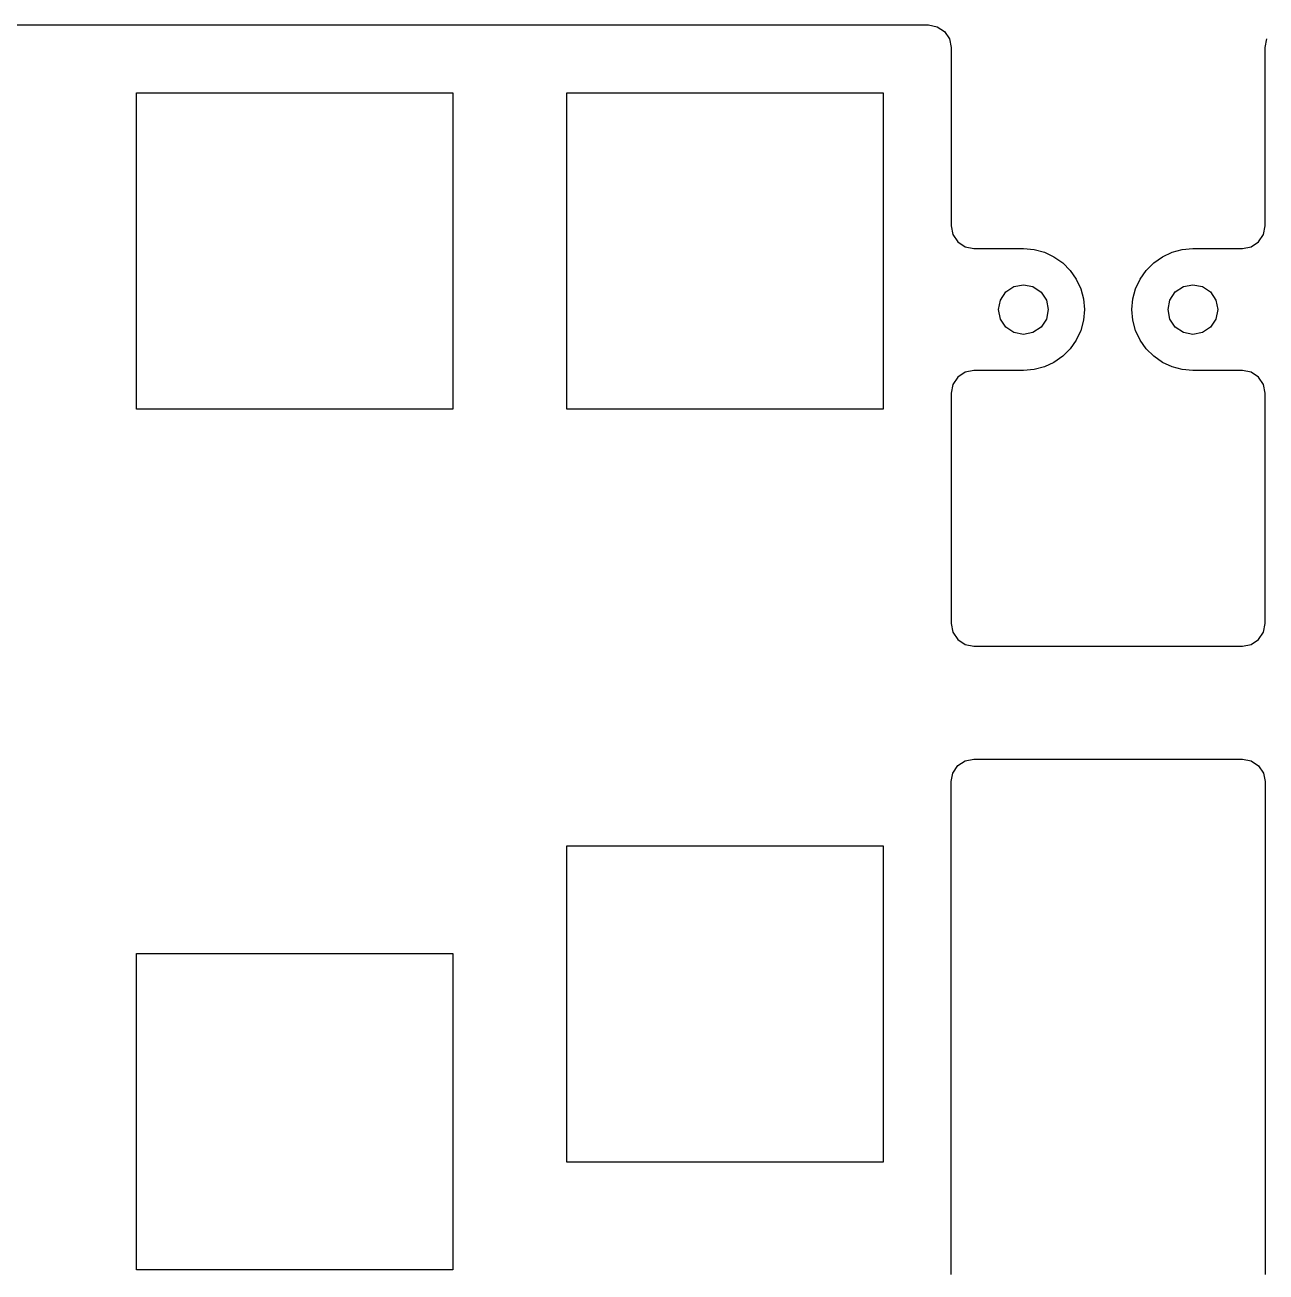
# Model space of a CAD drawing. Extents: x 0 to 218, y 0 to 172.
# Drawn here: x 61.2 to 116.1, y 117.3 to 172.5 of the extents above; entities that cross this region are included whole.
import ezdxf

# ---------------------------------------------------------------- set-up
doc = ezdxf.new("R2010")
doc.units = 0

msp = doc.modelspace()

# ---------------------------------------------------------------- linework, layer by layer
at = {"layer": 'plate_right'}
for p, q in [((60.798, 172.481), (61.296, 172.481)), ((61.296, 172.481), (61.796, 172.481)), ((61.796, 172.481), (62.294, 172.481)), ((62.294, 172.481), (62.793, 172.481)), ((62.793, 172.481), (63.291, 172.481)), ((63.291, 172.481), (63.79, 172.481)), ((63.79, 172.481), (64.289, 172.481)), ((64.289, 172.481), (64.788, 172.481)), ((64.788, 172.481), (65.287, 172.481)), ((65.287, 172.481), (65.786, 172.481)), ((65.786, 172.481), (66.284, 172.481)), ((66.284, 172.481), (66.782, 172.481)), ((66.782, 172.481), (67.281, 172.481)), ((67.281, 172.481), (67.78, 172.481)), ((67.78, 172.481), (68.279, 172.481)), ((68.279, 172.481), (68.778, 172.481)), ((68.778, 172.481), (69.276, 172.481)), ((69.276, 172.481), (69.774, 172.481)), ((69.774, 172.481), (70.272, 172.481)), ((70.272, 172.481), (70.771, 172.481)), ((70.771, 172.481), (71.27, 172.481)), ((71.27, 172.481), (71.768, 172.481)), ((71.768, 172.481), (72.266, 172.481)), ((72.266, 172.481), (72.764, 172.481)), ((72.764, 172.481), (73.263, 172.481)), ((73.263, 172.481), (73.761, 172.481)), ((73.761, 172.481), (74.259, 172.481)), ((74.259, 172.481), (74.759, 172.481)), ((74.759, 172.481), (75.258, 172.481)), ((75.258, 172.481), (75.757, 172.481)), ((75.757, 172.481), (76.256, 172.481)), ((76.256, 172.481), (76.754, 172.481)), ((76.754, 172.481), (77.254, 172.481)), ((77.254, 172.481), (77.751, 172.481)), ((77.751, 172.481), (78.25, 172.481)), ((78.25, 172.481), (78.749, 172.481)), ((78.749, 172.481), (79.247, 172.481)), ((79.247, 172.481), (79.745, 172.481)), ((79.745, 172.481), (80.244, 172.481)), ((80.244, 172.481), (80.742, 172.481)), ((80.742, 172.481), (81.239, 172.481)), ((81.239, 172.481), (81.739, 172.481)), ((81.739, 172.481), (82.237, 172.481)), ((82.237, 172.481), (82.736, 172.481)), ((82.736, 172.481), (83.235, 172.481)), ((83.235, 172.481), (83.733, 172.481)), ((83.733, 172.481), (84.232, 172.481)), ((84.232, 172.481), (84.73, 172.481)), ((84.73, 172.481), (85.229, 172.481)), ((85.229, 172.481), (85.728, 172.481)), ((85.728, 172.481), (86.225, 172.481)), ((86.225, 172.481), (86.724, 172.481)), ((86.724, 172.481), (87.224, 172.481)), ((87.224, 172.481), (87.722, 172.481)), ((87.722, 172.481), (88.221, 172.481)), ((88.221, 172.481), (88.72, 172.481)), ((88.72, 172.481), (89.219, 172.481)), ((89.219, 172.481), (89.717, 172.481)), ((89.717, 172.481), (90.215, 172.481)), ((90.215, 172.481), (90.714, 172.481)), ((90.714, 172.481), (91.212, 172.481)), ((91.212, 172.481), (91.709, 172.481)), ((91.709, 172.481), (92.209, 172.481)), ((92.209, 172.481), (92.706, 172.481)), ((92.706, 172.481), (93.204, 172.481)), ((93.204, 172.481), (93.702, 172.481)), ((93.702, 172.481), (94.2, 172.481)), ((94.2, 172.481), (94.698, 172.481)), ((94.698, 172.481), (95.197, 172.481)), ((95.197, 172.481), (95.696, 172.481)), ((95.696, 172.481), (96.195, 172.481)), ((96.195, 172.481), (96.693, 172.481)), ((96.693, 172.481), (97.191, 172.481)), ((97.191, 172.481), (97.69, 172.481)), ((97.69, 172.481), (98.188, 172.481)), ((98.188, 172.481), (98.687, 172.481)), ((98.687, 172.481), (99.186, 172.481)), ((99.186, 172.481), (99.684, 172.481)), ((99.684, 172.481), (100.183, 172.481)), ((100.183, 172.481), (100.681, 172.481)), ((100.681, 172.481), (101.18, 172.481)), ((101.18, 172.481), (101.563, 172.404)), ((101.563, 172.404), (101.887, 172.188)), ((101.887, 172.188), (102.104, 171.863)), ((102.104, 171.863), (102.18, 171.481)), ((116.08, 171.481), (116.156, 171.864)), ((102.18, 171.481), (102.18, 170.986)), ((116.08, 170.987), (116.08, 171.481)), ((102.18, 170.986), (102.18, 170.493)), ((116.08, 170.494), (116.08, 170.987)), ((102.18, 170.493), (102.18, 170)), ((116.08, 170), (116.08, 170.494)), ((102.18, 170), (102.18, 169.507)), ((102.18, 169.507), (102.18, 169.013)), ((116.08, 169.507), (116.08, 170)), ((116.08, 169.013), (116.08, 169.507)), ((66.115, 168.976), (66.115, 169.476)), ((66.115, 169.476), (66.615, 169.476)), ((66.115, 168.476), (66.115, 168.976)), ((66.615, 169.476), (66.865, 169.476)), ((66.865, 169.476), (67.116, 169.476)), ((67.116, 169.476), (67.616, 169.476)), ((67.616, 169.476), (68.116, 169.476)), ((68.116, 169.476), (68.616, 169.476)), ((68.616, 169.476), (69.115, 169.476)), ((69.115, 169.476), (69.365, 169.476)), ((69.365, 169.476), (69.616, 169.476)), ((69.616, 169.476), (70.116, 169.476)), ((70.116, 169.476), (70.616, 169.476)), ((70.616, 169.476), (70.866, 169.476)), ((70.866, 169.476), (71.117, 169.476)), ((71.117, 169.476), (71.616, 169.476)), ((71.616, 169.476), (72.116, 169.476)), ((72.116, 169.476), (72.616, 169.476)), ((72.616, 169.476), (73.115, 169.476)), ((73.115, 169.476), (73.614, 169.476)), ((73.614, 169.476), (73.864, 169.476)), ((73.864, 169.476), (74.115, 169.476)), ((74.115, 169.476), (74.615, 169.476)), ((74.615, 169.476), (75.115, 169.476)), ((75.115, 169.476), (75.615, 169.476)), ((75.615, 169.476), (75.865, 169.476)), ((75.865, 169.476), (76.116, 169.476)), ((76.116, 169.476), (76.616, 169.476)), ((76.616, 169.476), (77.116, 169.476)), ((77.116, 169.476), (77.616, 169.476)), ((77.616, 169.476), (78.116, 169.476)), ((78.116, 169.476), (78.615, 169.476)), ((78.615, 169.476), (79.115, 169.476)), ((79.115, 169.476), (79.615, 169.476)), ((79.615, 169.476), (80.115, 169.476)), ((80.115, 169.476), (80.115, 169.225)), ((80.115, 169.225), (80.115, 168.975)), ((80.115, 168.975), (80.115, 168.725)), ((85.165, 168.976), (85.165, 169.476)), ((85.165, 169.476), (85.665, 169.476)), ((85.165, 168.476), (85.165, 168.976)), ((85.665, 169.476), (85.915, 169.476)), ((85.915, 169.476), (86.166, 169.476)), ((86.166, 169.476), (86.666, 169.476)), ((86.666, 169.476), (87.166, 169.476)), ((87.166, 169.476), (87.666, 169.476)), ((87.666, 169.476), (88.165, 169.476)), ((88.165, 169.476), (88.415, 169.476)), ((88.415, 169.476), (88.666, 169.476)), ((88.666, 169.476), (89.166, 169.476)), ((89.166, 169.476), (89.666, 169.476)), ((89.666, 169.476), (89.916, 169.476)), ((89.916, 169.476), (90.167, 169.476)), ((90.167, 169.476), (90.666, 169.476)), ((90.666, 169.476), (91.166, 169.476)), ((91.166, 169.476), (91.666, 169.476)), ((91.666, 169.476), (92.165, 169.476)), ((92.165, 169.476), (92.664, 169.476)), ((92.664, 169.476), (92.914, 169.476)), ((92.914, 169.476), (93.165, 169.476)), ((93.165, 169.476), (93.665, 169.476)), ((93.665, 169.476), (94.165, 169.476)), ((94.165, 169.476), (94.665, 169.476)), ((94.665, 169.476), (94.915, 169.476)), ((94.915, 169.476), (95.166, 169.476)), ((95.166, 169.476), (95.666, 169.476)), ((95.666, 169.476), (96.166, 169.476)), ((96.166, 169.476), (96.666, 169.476)), ((96.666, 169.476), (97.166, 169.476)), ((97.166, 169.476), (97.665, 169.476)), ((97.665, 169.476), (98.165, 169.476)), ((98.165, 169.476), (98.665, 169.476)), ((98.665, 169.476), (99.165, 169.476)), ((99.165, 169.476), (99.165, 169.225)), ((99.165, 169.225), (99.165, 168.975)), ((99.165, 168.975), (99.165, 168.725)), ((102.18, 169.013), (102.18, 168.519)), ((116.08, 168.519), (116.08, 169.013)), ((66.115, 168.226), (66.115, 168.476)), ((80.115, 168.725), (80.115, 168.475)), ((80.115, 168.475), (80.115, 168.225)), ((85.165, 168.226), (85.165, 168.476)), ((99.165, 168.725), (99.165, 168.475)), ((99.165, 168.475), (99.165, 168.225)), ((102.18, 168.519), (102.18, 168.025)), ((116.08, 168.026), (116.08, 168.519)), ((66.115, 167.976), (66.115, 168.226)), ((66.115, 167.476), (66.115, 167.976)), ((80.115, 168.225), (80.115, 167.974)), ((80.115, 167.974), (80.115, 167.475)), ((85.165, 167.976), (85.165, 168.226)), ((85.165, 167.476), (85.165, 167.976)), ((99.165, 168.225), (99.165, 167.974)), ((99.165, 167.974), (99.165, 167.475)), ((102.18, 168.025), (102.18, 167.531)), ((116.08, 167.531), (116.08, 168.026)), ((66.115, 166.977), (66.115, 167.476)), ((80.115, 167.475), (80.115, 166.975)), ((85.165, 166.977), (85.165, 167.476)), ((99.165, 167.475), (99.165, 166.975)), ((102.18, 167.531), (102.18, 167.037)), ((116.08, 167.038), (116.08, 167.531)), ((66.115, 166.727), (66.115, 166.977)), ((80.115, 166.975), (80.115, 166.475)), ((85.165, 166.727), (85.165, 166.977)), ((99.165, 166.975), (99.165, 166.475)), ((102.18, 167.037), (102.18, 166.544)), ((116.08, 166.545), (116.08, 167.038)), ((66.115, 166.476), (66.115, 166.727)), ((66.115, 166.226), (66.115, 166.476)), ((66.115, 165.976), (66.115, 166.226)), ((80.115, 166.475), (80.115, 166.225)), ((80.115, 166.225), (80.115, 165.975)), ((85.165, 166.476), (85.165, 166.727)), ((85.165, 166.226), (85.165, 166.476)), ((85.165, 165.976), (85.165, 166.226)), ((99.165, 166.475), (99.165, 166.225)), ((99.165, 166.225), (99.165, 165.975)), ((102.18, 166.544), (102.18, 166.05)), ((116.08, 166.051), (116.08, 166.545)), ((66.115, 165.477), (66.115, 165.976)), ((80.115, 165.975), (80.115, 165.725)), ((80.115, 165.725), (80.115, 165.474)), ((85.165, 165.477), (85.165, 165.976)), ((99.165, 165.975), (99.165, 165.725)), ((99.165, 165.725), (99.165, 165.474)), ((102.18, 166.05), (102.18, 165.557)), ((116.08, 165.558), (116.08, 166.051)), ((66.115, 165.226), (66.115, 165.477)), ((66.115, 164.976), (66.115, 165.226)), ((80.115, 165.474), (80.115, 165.224)), ((80.115, 165.224), (80.115, 164.974)), ((85.165, 165.226), (85.165, 165.477)), ((85.165, 164.976), (85.165, 165.226)), ((99.165, 165.474), (99.165, 165.224)), ((99.165, 165.224), (99.165, 164.974)), ((102.18, 165.557), (102.18, 165.063)), ((116.08, 165.063), (116.08, 165.558)), ((66.115, 164.726), (66.115, 164.976)), ((66.115, 164.476), (66.115, 164.726)), ((80.115, 164.974), (80.115, 164.724)), ((80.115, 164.724), (80.115, 164.474)), ((85.165, 164.726), (85.165, 164.976)), ((85.165, 164.476), (85.165, 164.726)), ((99.165, 164.974), (99.165, 164.724)), ((99.165, 164.724), (99.165, 164.474)), ((102.18, 165.063), (102.18, 164.569)), ((102.18, 164.569), (102.18, 164.076)), ((116.08, 164.57), (116.08, 165.063)), ((116.08, 164.076), (116.08, 164.57)), ((66.115, 163.976), (66.115, 164.476)), ((66.115, 163.725), (66.115, 163.976)), ((80.115, 164.474), (80.115, 163.975)), ((80.115, 163.975), (80.115, 163.475)), ((85.165, 163.976), (85.165, 164.476)), ((85.165, 163.725), (85.165, 163.976)), ((99.165, 164.474), (99.165, 163.975)), ((99.165, 163.975), (99.165, 163.475)), ((102.18, 164.076), (102.18, 163.581)), ((116.08, 163.581), (116.08, 164.076)), ((66.115, 163.475), (66.115, 163.725)), ((66.115, 163.225), (66.115, 163.475)), ((80.115, 163.475), (80.115, 162.975)), ((85.165, 163.475), (85.165, 163.725)), ((85.165, 163.225), (85.165, 163.475)), ((99.165, 163.475), (99.165, 162.975)), ((102.18, 163.581), (102.256, 163.198)), ((116.004, 163.198), (116.08, 163.581)), ((66.115, 162.975), (66.115, 163.225)), ((66.115, 162.475), (66.115, 162.975)), ((80.115, 162.975), (80.115, 162.476)), ((85.165, 162.975), (85.165, 163.225)), ((85.165, 162.475), (85.165, 162.975)), ((99.165, 162.975), (99.165, 162.476)), ((102.256, 163.198), (102.473, 162.873)), ((102.473, 162.873), (102.797, 162.657)), ((115.463, 162.657), (115.787, 162.874)), ((115.787, 162.874), (116.004, 163.198)), ((66.115, 161.976), (66.115, 162.475)), ((80.115, 162.476), (80.115, 161.976)), ((85.165, 161.976), (85.165, 162.475)), ((99.165, 162.476), (99.165, 161.976)), ((102.797, 162.657), (103.18, 162.581)), ((103.18, 162.581), (103.62, 162.581)), ((103.62, 162.581), (104.059, 162.581)), ((104.059, 162.581), (104.499, 162.581)), ((104.499, 162.581), (104.94, 162.581)), ((104.94, 162.581), (105.38, 162.581)), ((105.38, 162.581), (105.85, 162.54)), ((105.85, 162.54), (106.304, 162.418)), ((106.304, 162.418), (106.731, 162.219)), ((111.529, 162.219), (111.956, 162.419)), ((111.956, 162.419), (112.41, 162.54)), ((112.41, 162.54), (112.88, 162.581)), ((112.88, 162.581), (113.32, 162.581)), ((113.32, 162.581), (113.761, 162.581)), ((113.761, 162.581), (114.201, 162.581)), ((114.201, 162.581), (114.64, 162.581)), ((114.64, 162.581), (115.08, 162.581)), ((115.08, 162.581), (115.463, 162.657)), ((66.115, 161.476), (66.115, 161.976)), ((80.115, 161.976), (80.115, 161.726)), ((85.165, 161.476), (85.165, 161.976)), ((99.165, 161.976), (99.165, 161.726)), ((106.731, 162.219), (107.116, 161.949)), ((107.116, 161.949), (107.448, 161.616)), ((110.812, 161.617), (111.144, 161.949)), ((111.144, 161.949), (111.529, 162.219)), ((66.115, 160.976), (66.115, 161.476)), ((80.115, 161.726), (80.115, 161.476)), ((80.115, 161.476), (80.115, 161.226)), ((80.115, 161.226), (80.115, 160.976)), ((85.165, 160.976), (85.165, 161.476)), ((99.165, 161.726), (99.165, 161.476)), ((99.165, 161.476), (99.165, 161.226)), ((99.165, 161.226), (99.165, 160.976)), ((107.448, 161.616), (107.719, 161.23)), ((107.719, 161.23), (107.918, 160.805)), ((110.342, 160.805), (110.541, 161.231)), ((110.541, 161.231), (110.812, 161.617)), ((66.115, 160.477), (66.115, 160.976)), ((80.115, 160.976), (80.115, 160.476)), ((85.165, 160.477), (85.165, 160.976)), ((99.165, 160.976), (99.165, 160.476)), ((104.363, 160.301), (104.602, 160.659)), ((104.602, 160.659), (104.96, 160.897)), ((104.96, 160.897), (105.38, 160.981)), ((105.38, 160.981), (105.8, 160.897)), ((105.8, 160.897), (106.158, 160.658)), ((106.158, 160.658), (106.397, 160.301)), ((107.918, 160.805), (108.04, 160.349)), ((110.22, 160.349), (110.342, 160.805)), ((111.863, 160.301), (112.102, 160.659)), ((112.102, 160.659), (112.46, 160.898)), ((112.46, 160.898), (112.88, 160.981)), ((112.88, 160.981), (113.3, 160.898)), ((113.3, 160.898), (113.658, 160.659)), ((113.658, 160.659), (113.897, 160.301)), ((66.115, 160.227), (66.115, 160.477)), ((66.115, 159.977), (66.115, 160.227)), ((80.115, 160.476), (80.115, 160.225)), ((80.115, 160.225), (80.115, 159.975)), ((85.165, 160.227), (85.165, 160.477)), ((85.165, 159.977), (85.165, 160.227)), ((99.165, 160.476), (99.165, 160.225)), ((99.165, 160.225), (99.165, 159.975)), ((104.28, 159.881), (104.363, 160.301)), ((106.397, 160.301), (106.48, 159.881)), ((108.04, 160.349), (108.08, 159.881)), ((110.18, 159.881), (110.22, 160.349)), ((111.78, 159.881), (111.863, 160.301)), ((113.897, 160.301), (113.98, 159.881)), ((66.115, 159.727), (66.115, 159.977)), ((66.115, 159.477), (66.115, 159.727)), ((80.115, 159.975), (80.115, 159.725)), ((80.115, 159.725), (80.115, 159.475)), ((85.165, 159.727), (85.165, 159.977)), ((85.165, 159.477), (85.165, 159.727)), ((99.165, 159.975), (99.165, 159.725)), ((99.165, 159.725), (99.165, 159.475)), ((104.363, 159.46), (104.28, 159.881)), ((106.48, 159.881), (106.397, 159.46)), ((108.08, 159.881), (108.039, 159.411)), ((110.221, 159.411), (110.18, 159.881)), ((111.863, 159.461), (111.78, 159.881)), ((113.98, 159.881), (113.897, 159.461)), ((66.115, 159.227), (66.115, 159.477)), ((66.115, 158.976), (66.115, 159.227)), ((80.115, 159.475), (80.115, 158.975)), ((85.165, 159.227), (85.165, 159.477)), ((85.165, 158.976), (85.165, 159.227)), ((99.165, 159.475), (99.165, 158.975)), ((104.602, 159.103), (104.363, 159.46)), ((104.96, 158.864), (104.602, 159.103)), ((106.158, 159.103), (105.8, 158.864)), ((106.397, 159.46), (106.158, 159.103)), ((108.039, 159.411), (107.918, 158.956)), ((110.342, 158.957), (110.221, 159.411)), ((112.102, 159.103), (111.863, 159.461)), ((112.46, 158.864), (112.102, 159.103)), ((113.658, 159.103), (113.3, 158.864)), ((113.897, 159.461), (113.658, 159.103)), ((66.115, 158.726), (66.115, 158.976)), ((66.115, 158.476), (66.115, 158.726)), ((66.115, 157.976), (66.115, 158.476)), ((80.115, 158.975), (80.115, 158.725)), ((80.115, 158.725), (80.115, 158.475)), ((80.115, 158.475), (80.115, 158.225)), ((85.165, 158.726), (85.165, 158.976)), ((85.165, 158.476), (85.165, 158.726)), ((85.165, 157.976), (85.165, 158.476)), ((99.165, 158.975), (99.165, 158.725)), ((99.165, 158.725), (99.165, 158.475)), ((99.165, 158.475), (99.165, 158.225)), ((105.38, 158.781), (104.96, 158.864)), ((105.8, 158.864), (105.38, 158.781)), ((107.718, 158.53), (107.448, 158.145)), ((107.918, 158.956), (107.718, 158.53)), ((110.542, 158.53), (110.342, 158.957)), ((110.812, 158.145), (110.542, 158.53)), ((112.88, 158.781), (112.46, 158.864)), ((113.3, 158.864), (112.88, 158.781)), ((66.115, 157.477), (66.115, 157.976)), ((80.115, 158.225), (80.115, 157.974)), ((80.115, 157.974), (80.115, 157.475)), ((85.165, 157.477), (85.165, 157.976)), ((99.165, 158.225), (99.165, 157.974)), ((99.165, 157.974), (99.165, 157.475)), ((107.448, 158.145), (107.116, 157.812)), ((111.144, 157.813), (110.812, 158.145)), ((66.115, 156.977), (66.115, 157.477)), ((80.115, 157.475), (80.115, 156.976)), ((85.165, 156.977), (85.165, 157.477)), ((99.165, 157.475), (99.165, 156.976)), ((106.73, 157.542), (106.304, 157.343)), ((107.116, 157.812), (106.73, 157.542)), ((111.53, 157.542), (111.144, 157.813)), ((111.956, 157.343), (111.53, 157.542)), ((66.115, 156.726), (66.115, 156.977)), ((80.115, 156.976), (80.115, 156.725)), ((85.165, 156.726), (85.165, 156.977)), ((99.165, 156.976), (99.165, 156.725)), ((102.473, 156.888), (102.256, 156.563)), ((102.797, 157.104), (102.473, 156.888)), ((103.18, 157.181), (102.797, 157.104)), ((103.62, 157.181), (103.18, 157.181)), ((104.061, 157.181), (103.62, 157.181)), ((104.501, 157.181), (104.061, 157.181)), ((104.94, 157.181), (104.501, 157.181)), ((105.38, 157.181), (104.94, 157.181)), ((105.848, 157.221), (105.38, 157.181)), ((106.304, 157.343), (105.848, 157.221)), ((112.412, 157.221), (111.956, 157.343)), ((112.88, 157.181), (112.412, 157.221)), ((113.32, 157.181), (112.88, 157.181)), ((113.759, 157.181), (113.32, 157.181)), ((114.199, 157.181), (113.759, 157.181)), ((114.64, 157.181), (114.199, 157.181)), ((115.08, 157.181), (114.64, 157.181)), ((115.463, 157.105), (115.08, 157.181)), ((115.787, 156.888), (115.463, 157.105)), ((116.004, 156.564), (115.787, 156.888)), ((66.115, 156.476), (66.115, 156.726)), ((66.115, 156.226), (66.115, 156.476)), ((80.115, 156.725), (80.115, 156.475)), ((80.115, 156.475), (80.115, 155.976)), ((85.165, 156.476), (85.165, 156.726)), ((85.165, 156.226), (85.165, 156.476)), ((99.165, 156.725), (99.165, 156.475)), ((99.165, 156.475), (99.165, 155.976)), ((102.256, 156.563), (102.18, 156.181)), ((116.08, 156.181), (116.004, 156.564)), ((66.115, 155.976), (66.115, 156.226)), ((66.115, 155.726), (66.115, 155.976)), ((66.115, 155.476), (66.115, 155.726)), ((80.115, 155.976), (80.115, 155.476)), ((85.165, 155.976), (85.165, 156.226)), ((85.165, 155.726), (85.165, 155.976)), ((85.165, 155.476), (85.165, 155.726)), ((99.165, 155.976), (99.165, 155.476)), ((102.18, 156.181), (102.18, 155.683)), ((116.08, 155.684), (116.08, 156.181)), ((66.615, 155.476), (66.115, 155.476)), ((67.115, 155.476), (66.615, 155.476)), ((67.615, 155.476), (67.115, 155.476)), ((68.114, 155.476), (67.615, 155.476)), ((68.614, 155.476), (68.114, 155.476)), ((69.114, 155.476), (68.614, 155.476)), ((69.614, 155.476), (69.114, 155.476)), ((70.114, 155.476), (69.614, 155.476)), ((70.364, 155.476), (70.114, 155.476)), ((70.615, 155.476), (70.364, 155.476)), ((71.115, 155.476), (70.615, 155.476)), ((71.615, 155.476), (71.115, 155.476)), ((72.115, 155.476), (71.615, 155.476)), ((72.365, 155.476), (72.115, 155.476)), ((72.616, 155.476), (72.365, 155.476)), ((73.115, 155.476), (72.616, 155.476)), ((73.614, 155.476), (73.115, 155.476)), ((74.114, 155.476), (73.614, 155.476)), ((74.614, 155.476), (74.114, 155.476)), ((75.113, 155.476), (74.614, 155.476)), ((75.363, 155.476), (75.113, 155.476)), ((75.614, 155.476), (75.363, 155.476)), ((76.114, 155.476), (75.614, 155.476)), ((76.614, 155.476), (76.114, 155.476)), ((76.864, 155.476), (76.614, 155.476)), ((77.115, 155.476), (76.864, 155.476)), ((77.614, 155.476), (77.115, 155.476)), ((78.114, 155.476), (77.614, 155.476)), ((78.614, 155.476), (78.114, 155.476)), ((79.114, 155.476), (78.614, 155.476)), ((79.364, 155.476), (79.114, 155.476)), ((79.615, 155.476), (79.364, 155.476)), ((80.115, 155.476), (79.615, 155.476)), ((85.665, 155.476), (85.165, 155.476)), ((86.165, 155.476), (85.665, 155.476)), ((86.665, 155.476), (86.165, 155.476)), ((87.164, 155.476), (86.665, 155.476)), ((87.664, 155.476), (87.164, 155.476)), ((88.164, 155.476), (87.664, 155.476)), ((88.664, 155.476), (88.164, 155.476)), ((89.164, 155.476), (88.664, 155.476)), ((89.414, 155.476), (89.164, 155.476)), ((89.665, 155.476), (89.414, 155.476)), ((90.165, 155.476), (89.665, 155.476)), ((90.665, 155.476), (90.165, 155.476)), ((91.165, 155.476), (90.665, 155.476)), ((91.415, 155.476), (91.165, 155.476)), ((91.666, 155.476), (91.415, 155.476)), ((92.165, 155.476), (91.666, 155.476)), ((92.664, 155.476), (92.165, 155.476)), ((93.164, 155.476), (92.664, 155.476)), ((93.664, 155.476), (93.164, 155.476)), ((94.163, 155.476), (93.664, 155.476)), ((94.413, 155.476), (94.163, 155.476)), ((94.664, 155.476), (94.413, 155.476)), ((95.164, 155.476), (94.664, 155.476)), ((95.664, 155.476), (95.164, 155.476)), ((95.914, 155.476), (95.664, 155.476)), ((96.165, 155.476), (95.914, 155.476)), ((96.664, 155.476), (96.165, 155.476)), ((97.164, 155.476), (96.664, 155.476)), ((97.664, 155.476), (97.164, 155.476)), ((98.164, 155.476), (97.664, 155.476)), ((98.414, 155.476), (98.164, 155.476)), ((98.665, 155.476), (98.414, 155.476)), ((99.165, 155.476), (98.665, 155.476)), ((102.18, 155.683), (102.18, 155.199)), ((102.18, 155.199), (102.18, 154.715)), ((116.08, 155.199), (116.08, 155.684)), ((116.08, 154.714), (116.08, 155.199)), ((102.18, 154.715), (102.18, 154.229)), ((116.08, 154.229), (116.08, 154.714)), ((102.18, 154.229), (102.18, 153.743)), ((116.08, 153.743), (116.08, 154.229)), ((102.18, 153.743), (102.18, 153.259)), ((116.08, 153.258), (116.08, 153.743)), ((102.18, 153.259), (102.18, 152.774)), ((116.08, 152.774), (116.08, 153.258)), ((102.18, 152.774), (102.18, 152.29)), ((116.08, 152.287), (116.08, 152.774)), ((102.18, 152.29), (102.18, 151.804)), ((116.08, 151.802), (116.08, 152.287)), ((102.18, 151.804), (102.18, 151.32)), ((102.18, 151.32), (102.18, 150.835)), ((116.08, 151.316), (116.08, 151.802)), ((116.08, 150.83), (116.08, 151.316)), ((102.18, 150.835), (102.18, 150.349)), ((116.08, 150.345), (116.08, 150.83)), ((102.18, 150.349), (102.18, 149.863)), ((116.08, 149.861), (116.08, 150.345)), ((102.18, 149.863), (102.18, 149.378)), ((116.08, 149.375), (116.08, 149.861)), ((102.18, 149.378), (102.18, 148.892)), ((116.08, 148.891), (116.08, 149.375)), ((102.18, 148.892), (102.18, 148.407)), ((116.08, 148.407), (116.08, 148.891)), ((102.18, 148.407), (102.18, 147.922)), ((116.08, 147.922), (116.08, 148.407)), ((102.18, 147.922), (102.18, 147.436)), ((102.18, 147.436), (102.18, 146.951)), ((116.08, 147.437), (116.08, 147.922)), ((116.08, 146.951), (116.08, 147.437)), ((102.18, 146.951), (102.18, 146.466)), ((116.08, 146.466), (116.08, 146.951)), ((102.18, 146.466), (102.18, 145.982)), ((116.08, 145.982), (116.08, 146.466)), ((102.18, 145.982), (102.256, 145.599)), ((116.004, 145.599), (116.08, 145.982)), ((116.08, 145.982), (116.08, 145.982)), ((102.256, 145.599), (102.473, 145.274)), ((102.473, 145.274), (102.797, 145.058)), ((115.464, 145.058), (115.788, 145.276)), ((115.788, 145.276), (116.004, 145.599)), ((102.797, 145.058), (103.18, 144.982)), ((103.18, 144.982), (103.676, 144.982)), ((103.676, 144.982), (104.172, 144.982)), ((104.172, 144.982), (104.668, 144.982)), ((104.668, 144.982), (105.163, 144.982)), ((105.163, 144.982), (105.659, 144.982)), ((105.659, 144.982), (106.154, 144.982)), ((106.154, 144.982), (106.65, 144.982)), ((106.65, 144.982), (107.146, 144.982)), ((107.146, 144.982), (107.642, 144.982)), ((107.642, 144.982), (108.138, 144.982)), ((108.138, 144.982), (108.634, 144.982)), ((108.634, 144.982), (109.13, 144.982)), ((109.13, 144.982), (109.626, 144.982)), ((109.626, 144.982), (110.123, 144.982)), ((110.123, 144.982), (110.618, 144.982)), ((110.618, 144.982), (111.114, 144.982)), ((111.114, 144.982), (111.61, 144.982)), ((111.61, 144.982), (112.106, 144.982)), ((112.106, 144.982), (112.602, 144.982)), ((112.602, 144.982), (113.098, 144.982)), ((113.098, 144.982), (113.593, 144.982)), ((113.593, 144.982), (114.089, 144.982)), ((114.089, 144.982), (114.584, 144.982)), ((114.584, 144.982), (115.08, 144.982)), ((115.08, 144.982), (115.464, 145.058)), ((102.256, 139.365), (102.474, 139.69)), ((102.474, 139.69), (102.797, 139.906)), ((102.797, 139.906), (103.18, 139.982)), ((103.18, 139.982), (103.676, 139.982)), ((103.676, 139.982), (104.172, 139.982)), ((104.172, 139.982), (104.668, 139.982)), ((104.668, 139.982), (105.163, 139.982)), ((105.163, 139.982), (105.659, 139.982)), ((105.659, 139.982), (106.154, 139.982)), ((106.154, 139.982), (106.65, 139.982)), ((106.65, 139.982), (107.146, 139.982)), ((107.146, 139.982), (107.642, 139.982)), ((107.642, 139.982), (108.138, 139.982)), ((108.138, 139.982), (108.634, 139.982)), ((108.634, 139.982), (109.13, 139.982)), ((109.13, 139.982), (109.626, 139.982)), ((109.626, 139.982), (110.123, 139.982)), ((110.123, 139.982), (110.618, 139.982)), ((110.618, 139.982), (111.114, 139.982)), ((111.114, 139.982), (111.61, 139.982)), ((111.61, 139.982), (112.106, 139.982)), ((112.106, 139.982), (112.602, 139.982)), ((112.602, 139.982), (113.098, 139.982)), ((113.098, 139.982), (113.593, 139.982)), ((113.593, 139.982), (114.089, 139.982)), ((114.089, 139.982), (114.584, 139.982)), ((114.584, 139.982), (115.08, 139.982)), ((115.08, 139.982), (115.463, 139.906)), ((115.463, 139.906), (115.787, 139.689)), ((115.787, 139.689), (116.004, 139.365)), ((102.18, 138.982), (102.256, 139.365)), ((116.004, 139.365), (116.08, 138.982)), ((102.18, 138.486), (102.18, 138.982)), ((116.08, 138.982), (116.08, 138.487)), ((102.18, 137.99), (102.18, 138.486)), ((116.08, 138.487), (116.08, 137.991)), ((102.18, 137.495), (102.18, 137.99)), ((102.18, 136.999), (102.18, 137.495)), ((116.08, 137.991), (116.08, 137.495)), ((116.08, 137.495), (116.08, 137)), ((102.18, 136.504), (102.18, 136.999)), ((116.08, 137), (116.08, 136.505)), ((102.18, 136.008), (102.18, 136.504)), ((116.08, 136.505), (116.08, 136.008)), ((85.165, 136.138), (85.665, 136.138)), ((85.165, 135.638), (85.165, 136.138)), ((85.665, 136.138), (85.915, 136.138)), ((85.915, 136.138), (86.166, 136.138)), ((86.166, 136.138), (86.666, 136.138)), ((86.666, 136.138), (87.166, 136.138)), ((87.166, 136.138), (87.666, 136.138)), ((87.666, 136.138), (88.165, 136.138)), ((88.165, 136.138), (88.415, 136.138)), ((88.415, 136.138), (88.666, 136.138)), ((88.666, 136.138), (89.166, 136.138)), ((89.166, 136.138), (89.666, 136.138)), ((89.666, 136.138), (89.916, 136.138)), ((89.916, 136.138), (90.167, 136.138)), ((90.167, 136.138), (90.666, 136.138)), ((90.666, 136.138), (91.166, 136.138)), ((91.166, 136.138), (91.666, 136.138)), ((91.666, 136.138), (92.165, 136.138)), ((92.165, 136.138), (92.664, 136.138)), ((92.664, 136.138), (92.914, 136.138)), ((92.914, 136.138), (93.165, 136.138)), ((93.165, 136.138), (93.665, 136.138)), ((93.665, 136.138), (94.165, 136.138)), ((94.165, 136.138), (94.665, 136.138)), ((94.665, 136.138), (94.915, 136.138)), ((94.915, 136.138), (95.166, 136.138)), ((95.166, 136.138), (95.666, 136.138)), ((95.666, 136.138), (96.166, 136.138)), ((96.166, 136.138), (96.666, 136.138)), ((96.666, 136.138), (97.166, 136.138)), ((97.166, 136.138), (97.665, 136.138)), ((97.665, 136.138), (98.165, 136.138)), ((98.165, 136.138), (98.665, 136.138)), ((98.665, 136.138), (99.165, 136.138)), ((99.165, 136.138), (99.165, 135.887)), ((99.165, 135.887), (99.165, 135.637)), ((102.18, 135.513), (102.18, 136.008)), ((116.08, 136.008), (116.08, 135.512)), ((85.165, 135.138), (85.165, 135.638)), ((99.165, 135.637), (99.165, 135.387)), ((99.165, 135.387), (99.165, 135.137)), ((102.18, 135.017), (102.18, 135.513)), ((116.08, 135.512), (116.08, 135.015)), ((85.165, 134.888), (85.165, 135.138)), ((85.165, 134.638), (85.165, 134.888)), ((99.165, 135.137), (99.165, 134.887)), ((99.165, 134.887), (99.165, 134.636)), ((102.18, 134.521), (102.18, 135.017)), ((116.08, 135.015), (116.08, 134.52)), ((85.165, 134.138), (85.165, 134.638)), ((99.165, 134.636), (99.165, 134.137)), ((102.18, 134.026), (102.18, 134.521)), ((116.08, 134.52), (116.08, 134.024)), ((85.165, 133.639), (85.165, 134.138)), ((85.165, 133.389), (85.165, 133.639)), ((99.165, 134.137), (99.165, 133.637)), ((99.165, 133.637), (99.165, 133.137)), ((102.18, 133.531), (102.18, 134.026)), ((116.08, 134.024), (116.08, 133.528)), ((85.165, 133.138), (85.165, 133.389)), ((85.165, 132.888), (85.165, 133.138)), ((99.165, 133.137), (99.165, 132.887)), ((102.18, 133.035), (102.18, 133.531)), ((116.08, 133.528), (116.08, 133.032)), ((85.165, 132.638), (85.165, 132.888)), ((85.165, 132.139), (85.165, 132.638)), ((99.165, 132.887), (99.165, 132.637)), ((99.165, 132.637), (99.165, 132.387)), ((102.18, 132.538), (102.18, 133.035)), ((102.18, 132.041), (102.18, 132.538)), ((116.08, 133.032), (116.08, 132.537)), ((116.08, 132.537), (116.08, 132.04)), ((85.165, 131.888), (85.165, 132.139)), ((99.165, 132.387), (99.165, 132.136)), ((99.165, 132.136), (99.165, 131.886)), ((102.18, 131.545), (102.18, 132.041)), ((116.08, 132.04), (116.08, 131.544)), ((85.165, 131.638), (85.165, 131.888)), ((85.165, 131.388), (85.165, 131.638)), ((99.165, 131.886), (99.165, 131.636)), ((99.165, 131.636), (99.165, 131.386)), ((102.18, 131.049), (102.18, 131.545)), ((116.08, 131.544), (116.08, 131.048)), ((66.115, 131.376), (66.615, 131.376)), ((66.115, 130.876), (66.115, 131.376)), ((66.115, 130.376), (66.115, 130.876)), ((66.615, 131.376), (66.865, 131.376)), ((66.865, 131.376), (67.116, 131.376)), ((67.116, 131.376), (67.616, 131.376)), ((67.616, 131.376), (68.116, 131.376)), ((68.116, 131.376), (68.616, 131.376)), ((68.616, 131.376), (69.115, 131.376)), ((69.115, 131.376), (69.365, 131.376)), ((69.365, 131.376), (69.616, 131.376)), ((69.616, 131.376), (70.116, 131.376)), ((70.116, 131.376), (70.616, 131.376)), ((70.616, 131.376), (70.866, 131.376)), ((70.866, 131.376), (71.117, 131.376)), ((71.117, 131.376), (71.616, 131.376)), ((71.616, 131.376), (72.116, 131.376)), ((72.116, 131.376), (72.616, 131.376)), ((72.616, 131.376), (73.115, 131.376)), ((73.115, 131.376), (73.614, 131.376)), ((73.614, 131.376), (73.864, 131.376)), ((73.864, 131.376), (74.115, 131.376)), ((74.115, 131.376), (74.615, 131.376)), ((74.615, 131.376), (75.115, 131.376)), ((75.115, 131.376), (75.615, 131.376)), ((75.615, 131.376), (75.865, 131.376)), ((75.865, 131.376), (76.116, 131.376)), ((76.116, 131.376), (76.616, 131.376)), ((76.616, 131.376), (77.116, 131.376)), ((77.116, 131.376), (77.616, 131.376)), ((77.616, 131.376), (78.116, 131.376)), ((78.116, 131.376), (78.615, 131.376)), ((78.615, 131.376), (79.115, 131.376)), ((79.115, 131.376), (79.615, 131.376)), ((79.615, 131.376), (80.115, 131.376)), ((80.115, 131.376), (80.115, 131.125)), ((80.115, 131.125), (80.115, 130.875)), ((80.115, 130.875), (80.115, 130.625)), ((85.165, 131.138), (85.165, 131.388)), ((85.165, 130.638), (85.165, 131.138)), ((99.165, 131.386), (99.165, 131.136)), ((99.165, 131.136), (99.165, 130.637)), ((102.18, 130.553), (102.18, 131.049)), ((116.08, 131.048), (116.08, 130.552)), ((66.115, 130.126), (66.115, 130.376)), ((80.115, 130.625), (80.115, 130.375)), ((80.115, 130.375), (80.115, 130.125)), ((85.165, 130.387), (85.165, 130.638)), ((85.165, 130.137), (85.165, 130.387)), ((99.165, 130.637), (99.165, 130.137)), ((102.18, 130.057), (102.18, 130.553)), ((116.08, 130.552), (116.08, 130.056)), ((66.115, 129.876), (66.115, 130.126)), ((66.115, 129.377), (66.115, 129.876)), ((80.115, 130.125), (80.115, 129.874)), ((80.115, 129.874), (80.115, 129.375)), ((85.165, 129.887), (85.165, 130.137)), ((85.165, 129.637), (85.165, 129.887)), ((99.165, 130.137), (99.165, 129.637)), ((102.18, 129.562), (102.18, 130.057)), ((116.08, 130.056), (116.08, 129.561)), ((66.115, 128.877), (66.115, 129.377)), ((80.115, 129.375), (80.115, 128.875)), ((85.165, 129.138), (85.165, 129.637)), ((99.165, 129.637), (99.165, 129.138)), ((102.18, 129.067), (102.18, 129.562)), ((116.08, 129.561), (116.08, 129.064)), ((66.115, 128.377), (66.115, 128.877)), ((80.115, 128.875), (80.115, 128.376)), ((85.165, 128.639), (85.165, 129.138)), ((85.165, 128.139), (85.165, 128.639)), ((99.165, 129.138), (99.165, 128.639)), ((99.165, 128.639), (99.165, 128.388)), ((102.18, 128.571), (102.18, 129.067)), ((116.08, 129.064), (116.08, 128.569)), ((66.115, 127.877), (66.115, 128.377)), ((80.115, 128.376), (80.115, 128.125)), ((80.115, 128.125), (80.115, 127.875)), ((85.165, 127.639), (85.165, 128.139)), ((99.165, 128.388), (99.165, 128.138)), ((99.165, 128.138), (99.165, 127.638)), ((102.18, 128.075), (102.18, 128.571)), ((116.08, 128.569), (116.08, 128.073)), ((66.115, 127.377), (66.115, 127.877)), ((80.115, 127.875), (80.115, 127.375)), ((85.165, 127.14), (85.165, 127.639)), ((99.165, 127.638), (99.165, 127.138)), ((102.18, 127.579), (102.18, 128.075)), ((102.18, 127.084), (102.18, 127.579)), ((116.08, 128.073), (116.08, 127.578)), ((116.08, 127.578), (116.08, 127.083)), ((66.115, 127.126), (66.115, 127.377)), ((66.115, 126.876), (66.115, 127.126)), ((80.115, 127.375), (80.115, 126.875)), ((85.165, 126.889), (85.165, 127.14)), ((99.165, 127.138), (99.165, 126.638)), ((102.18, 126.589), (102.18, 127.084)), ((116.08, 127.083), (116.08, 126.587)), ((66.115, 126.376), (66.115, 126.876)), ((80.115, 126.875), (80.115, 126.624)), ((80.115, 126.624), (80.115, 126.374)), ((85.165, 126.639), (85.165, 126.889)), ((85.165, 126.139), (85.165, 126.639)), ((99.165, 126.638), (99.165, 126.387)), ((102.18, 126.093), (102.18, 126.589)), ((116.08, 126.587), (116.08, 126.091)), ((66.115, 125.876), (66.115, 126.376)), ((66.115, 125.376), (66.115, 125.876)), ((80.115, 126.374), (80.115, 125.875)), ((85.165, 125.639), (85.165, 126.139)), ((99.165, 126.387), (99.165, 126.137)), ((99.165, 126.137), (99.165, 125.637)), ((102.18, 125.598), (102.18, 126.093)), ((116.08, 126.091), (116.08, 125.596)), ((66.115, 125.125), (66.115, 125.376)), ((80.115, 125.875), (80.115, 125.375)), ((80.115, 125.375), (80.115, 124.875)), ((85.165, 125.388), (85.165, 125.639)), ((85.165, 125.138), (85.165, 125.388)), ((99.165, 125.637), (99.165, 125.137)), ((102.18, 125.101), (102.18, 125.598)), ((116.08, 125.596), (116.08, 125.099)), ((66.115, 124.875), (66.115, 125.125)), ((66.115, 124.376), (66.115, 124.875)), ((80.115, 124.875), (80.115, 124.376)), ((85.165, 124.639), (85.165, 125.138)), ((99.165, 125.137), (99.165, 124.637)), ((102.18, 124.605), (102.18, 125.101)), ((116.08, 125.099), (116.08, 124.603)), ((66.115, 123.877), (66.115, 124.376)), ((80.115, 124.376), (80.115, 123.877)), ((85.165, 124.139), (85.165, 124.639)), ((99.165, 124.637), (99.165, 124.137)), ((102.18, 124.109), (102.18, 124.605)), ((116.08, 124.603), (116.08, 124.108)), ((66.115, 123.377), (66.115, 123.877)), ((80.115, 123.877), (80.115, 123.626)), ((85.165, 123.639), (85.165, 124.139)), ((99.165, 124.137), (99.165, 123.638)), ((102.18, 123.614), (102.18, 124.109)), ((116.08, 124.108), (116.08, 123.612)), ((66.115, 122.877), (66.115, 123.377)), ((80.115, 123.626), (80.115, 123.376)), ((80.115, 123.376), (80.115, 122.876)), ((85.165, 123.139), (85.165, 123.639)), ((85.165, 122.888), (85.165, 123.139)), ((99.165, 123.638), (99.165, 123.138)), ((99.165, 123.138), (99.165, 122.638)), ((102.18, 123.119), (102.18, 123.614)), ((102.18, 122.623), (102.18, 123.119)), ((116.08, 123.612), (116.08, 123.116)), ((116.08, 123.116), (116.08, 122.62)), ((66.115, 122.378), (66.115, 122.877)), ((80.115, 122.876), (80.115, 122.376)), ((85.165, 122.638), (85.165, 122.888)), ((85.165, 122.138), (85.165, 122.638)), ((99.165, 122.638), (99.165, 122.138)), ((102.18, 122.127), (102.18, 122.623)), ((116.08, 122.62), (116.08, 122.124)), ((66.115, 122.127), (66.115, 122.378)), ((66.115, 121.877), (66.115, 122.127)), ((80.115, 122.376), (80.115, 121.876)), ((85.665, 122.138), (85.165, 122.138)), ((86.165, 122.138), (85.665, 122.138)), ((86.665, 122.138), (86.165, 122.138)), ((87.164, 122.138), (86.665, 122.138)), ((87.664, 122.138), (87.164, 122.138)), ((88.164, 122.138), (87.664, 122.138)), ((88.664, 122.138), (88.164, 122.138)), ((89.164, 122.138), (88.664, 122.138)), ((89.414, 122.138), (89.164, 122.138)), ((89.665, 122.138), (89.414, 122.138)), ((90.165, 122.138), (89.665, 122.138)), ((90.665, 122.138), (90.165, 122.138)), ((91.165, 122.138), (90.665, 122.138)), ((91.415, 122.138), (91.165, 122.138)), ((91.666, 122.138), (91.415, 122.138)), ((92.165, 122.138), (91.666, 122.138)), ((92.664, 122.138), (92.165, 122.138)), ((93.164, 122.138), (92.664, 122.138)), ((93.664, 122.138), (93.164, 122.138)), ((94.163, 122.138), (93.664, 122.138)), ((94.413, 122.138), (94.163, 122.138)), ((94.664, 122.138), (94.413, 122.138)), ((95.164, 122.138), (94.664, 122.138)), ((95.664, 122.138), (95.164, 122.138)), ((95.914, 122.138), (95.664, 122.138)), ((96.165, 122.138), (95.914, 122.138)), ((96.664, 122.138), (96.165, 122.138)), ((97.164, 122.138), (96.664, 122.138)), ((97.664, 122.138), (97.164, 122.138)), ((98.164, 122.138), (97.664, 122.138)), ((98.414, 122.138), (98.164, 122.138)), ((98.665, 122.138), (98.414, 122.138)), ((99.165, 122.138), (98.665, 122.138)), ((102.18, 121.631), (102.18, 122.127)), ((116.08, 122.124), (116.08, 121.627)), ((66.115, 121.377), (66.115, 121.877)), ((80.115, 121.876), (80.115, 121.625)), ((80.115, 121.625), (80.115, 121.375)), ((102.18, 121.135), (102.18, 121.631)), ((116.08, 121.627), (116.08, 121.133)), ((66.115, 120.877), (66.115, 121.377)), ((80.115, 121.375), (80.115, 120.875)), ((102.18, 120.639), (102.18, 121.135)), ((116.08, 121.133), (116.08, 120.637)), ((66.115, 120.626), (66.115, 120.877)), ((66.115, 120.376), (66.115, 120.626)), ((66.115, 119.877), (66.115, 120.376)), ((80.115, 120.875), (80.115, 120.375)), ((80.115, 120.375), (80.115, 119.875)), ((102.18, 120.144), (102.18, 120.639)), ((116.08, 120.637), (116.08, 120.141)), ((66.115, 119.377), (66.115, 119.877)), ((80.115, 119.875), (80.115, 119.375)), ((102.18, 119.647), (102.18, 120.144)), ((116.08, 120.141), (116.08, 119.645)), ((66.115, 118.877), (66.115, 119.377)), ((80.115, 119.375), (80.115, 118.876)), ((102.18, 119.151), (102.18, 119.647)), ((116.08, 119.645), (116.08, 119.149)), ((66.115, 118.377), (66.115, 118.877)), ((80.115, 118.876), (80.115, 118.376)), ((102.18, 118.656), (102.18, 119.151)), ((116.08, 119.149), (116.08, 118.654)), ((66.115, 118.126), (66.115, 118.377)), ((80.115, 118.376), (80.115, 117.876)), ((102.18, 118.16), (102.18, 118.656)), ((102.18, 117.664), (102.18, 118.16)), ((116.08, 118.654), (116.08, 118.158)), ((116.08, 118.158), (116.08, 117.663)), ((66.115, 117.876), (66.115, 118.126)), ((66.115, 117.376), (66.115, 117.876)), ((80.115, 117.876), (80.115, 117.376)), ((102.18, 117.169), (102.18, 117.664)), ((116.08, 117.663), (116.08, 117.168)), ((66.615, 117.376), (66.115, 117.376)), ((67.115, 117.376), (66.615, 117.376)), ((67.615, 117.376), (67.115, 117.376)), ((68.114, 117.376), (67.615, 117.376)), ((68.614, 117.376), (68.114, 117.376)), ((69.114, 117.376), (68.614, 117.376)), ((69.614, 117.376), (69.114, 117.376)), ((70.114, 117.376), (69.614, 117.376)), ((70.364, 117.376), (70.114, 117.376)), ((70.615, 117.376), (70.364, 117.376)), ((71.115, 117.376), (70.615, 117.376)), ((71.615, 117.376), (71.115, 117.376)), ((72.115, 117.376), (71.615, 117.376)), ((72.365, 117.376), (72.115, 117.376)), ((72.616, 117.376), (72.365, 117.376)), ((73.115, 117.376), (72.616, 117.376)), ((73.614, 117.376), (73.115, 117.376)), ((74.114, 117.376), (73.614, 117.376)), ((74.614, 117.376), (74.114, 117.376)), ((75.113, 117.376), (74.614, 117.376)), ((75.363, 117.376), (75.113, 117.376)), ((75.614, 117.376), (75.363, 117.376)), ((76.114, 117.376), (75.614, 117.376)), ((76.614, 117.376), (76.114, 117.376)), ((76.864, 117.376), (76.614, 117.376)), ((77.115, 117.376), (76.864, 117.376)), ((77.614, 117.376), (77.115, 117.376)), ((78.114, 117.376), (77.614, 117.376)), ((78.614, 117.376), (78.114, 117.376)), ((79.114, 117.376), (78.614, 117.376)), ((79.364, 117.376), (79.114, 117.376)), ((79.615, 117.376), (79.364, 117.376)), ((80.115, 117.376), (79.615, 117.376))]:
    msp.add_line(p, q, dxfattribs=at)

doc.saveas('drawing.dxf')
